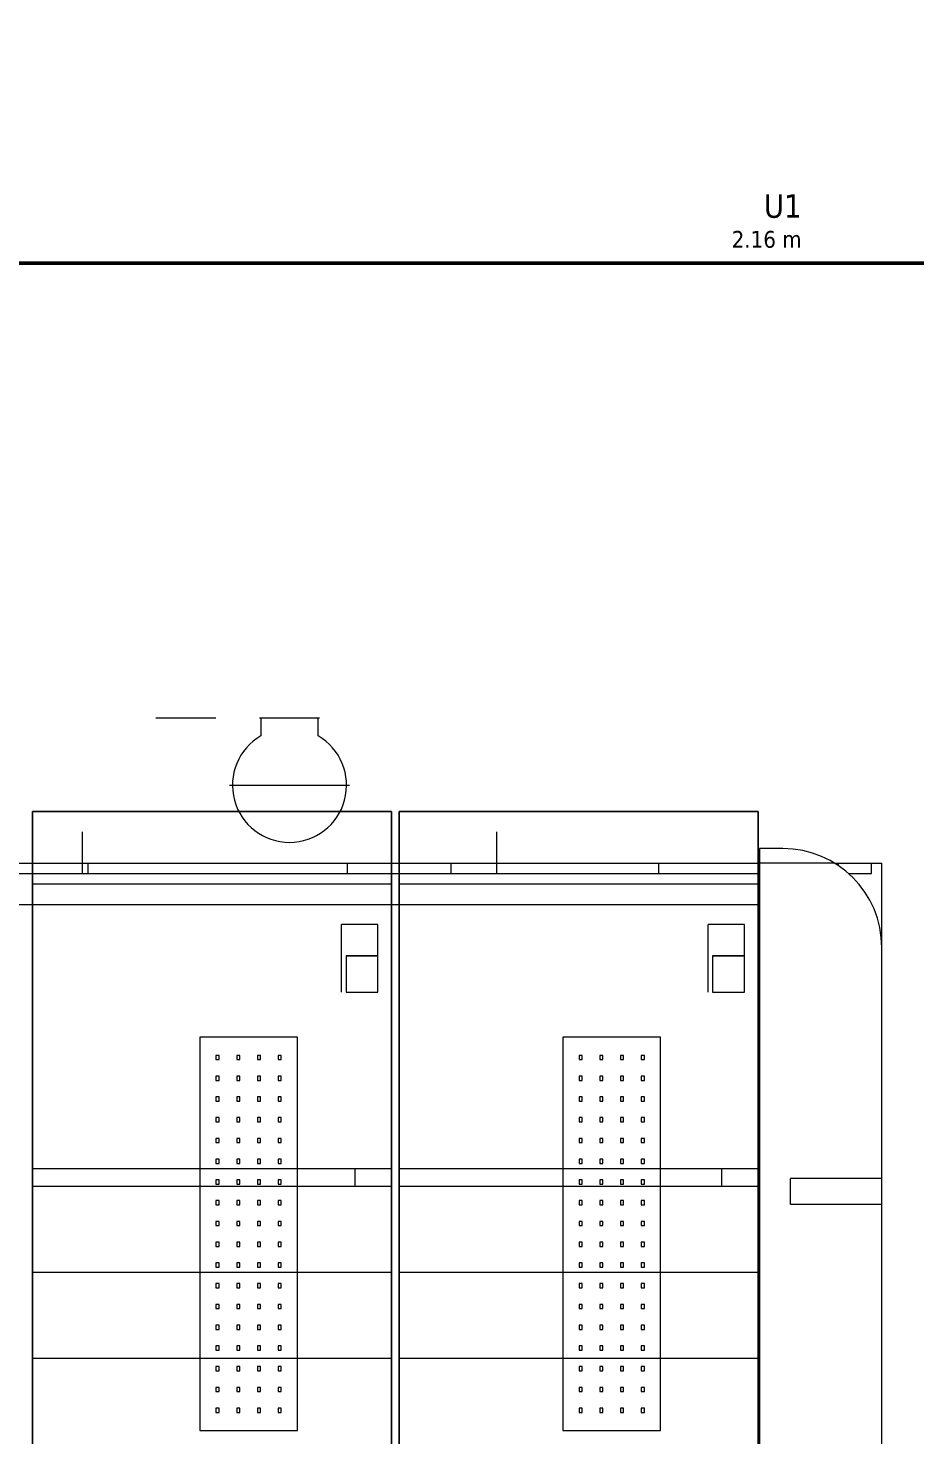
# Model space of a CAD drawing. Header units: millimetres. Extents: x 0 to 3780, y 0 to 2673.
# Drawn here: x 787.2 to 872.7, y 768.9 to 904.5 of the extents above; entities that cross this region are included whole.
import ezdxf
from ezdxf.enums import TextEntityAlignment as Align

# ---------------------------------------------------------------- set-up
doc = ezdxf.new("R2010")
doc.units = ezdxf.units.MM
for name, color, linetype, lineweight in [('AM_0', 7, 'Continuous', 5), ('AM_4', 3, 'Continuous', 5), ('AM_7', 7, 'Continuous', 5), ('AM_9', 6, 'Continuous', 5), ('EPLAN700', 12, 'Continuous', 5), ('EPLAN710', 5, 'Continuous', 5), ('EPLAN714', 7, 'Continuous', 5)]:
    doc.layers.add(name, color=color, linetype=linetype, lineweight=lineweight)
doc.styles.add('Tahoma', font='')
doc.styles.get('Tahoma').set_extended_font_data('Tahoma')

# ---------------------------------------------------------------- blocks, each defined once
blk = doc.blocks.new('EPLSYM_LibrarySPECIAL_Symbol202_Variant0_Placement43_6')
at = {"layer": 'EPLAN700', "lineweight": 50, "ltscale": 36}
blk.add_lwpolyline([(0, 0), (0, -1375), (-693, -1375), (-693.13, -1286.96)], dxfattribs=at)
at = {"layer": 'EPLAN710', "color": 5, "style": 'Tahoma'}
blk.add_attdef('203_20010', text='', height=2.26, dxfattribs=at).set_placement((-1, 9.1), align=Align.BOTTOM_RIGHT)
at = {"layer": 'EPLAN714', "color": 7, "style": 'Tahoma'}
blk.add_attdef('203_20027', text='', height=1.63, dxfattribs=at).set_placement((-1, 6.4), align=Align.BOTTOM_LEFT)
for tag, p in [('203_20250', (-1, 3.7)), ('203_20011', (-1, 1))]:
    blk.add_attdef(tag, text='', height=1.63, dxfattribs=at).set_placement(p, align=Align.BOTTOM_RIGHT)

msp = doc.modelspace()

# ---------------------------------------------------------------- linework, layer by layer
at = {"lineweight": 0}
for p, q in [((822.27, 829), (787.67, 829)), ((857.6, 829), (823, 829)), ((787.67, 822.03), (822.27, 822.03)), ((823, 822.03), (857.6, 822.03)), ((817.45, 811.58), (817.45, 818.12)), ((820.96, 818.12), (817.45, 818.12)), ((820.96, 815.08), (820.96, 818.12)), ((852.78, 811.58), (852.78, 818.12)), ((856.29, 818.12), (852.78, 818.12)), ((856.29, 815.08), (856.29, 818.12)), ((817.89, 815.08), (820.96, 815.08)), ((817.89, 815.08), (817.89, 811.58)), ((820.96, 811.58), (820.96, 815.08)), ((853.22, 815.08), (856.29, 815.08)), ((853.22, 815.08), (853.22, 811.58)), ((856.29, 811.58), (856.29, 815.08)), ((817.89, 811.58), (820.96, 811.58)), ((853.22, 811.58), (856.29, 811.58)), ((787.67, 794.61), (822.27, 794.61)), ((818.77, 792.88), (818.77, 794.61)), ((823, 794.61), (857.6, 794.61)), ((854.1, 792.88), (854.1, 794.61)), ((787.67, 792.88), (822.27, 792.88)), ((823, 792.88), (857.6, 792.88)), ((787.67, 784.6), (822.27, 784.6)), ((823, 784.6), (857.6, 784.6)), ((787.67, 776.32), (822.27, 776.32)), ((823, 776.32), (857.6, 776.32))]:
    msp.add_line(p, q, dxfattribs=at)
for points in [[(822.27, 686.67), (787.67, 686.67), (787.67, 829), (822.27, 829)], [(787.67, 829), (787.67, 686.67), (822.27, 686.67), (822.27, 829)], [(857.6, 686.67), (823, 686.67), (823, 829), (857.6, 829)], [(823, 829), (823, 686.67), (857.6, 686.67), (857.6, 829)], [(820.96, 811.58), (820.96, 815.08), (817.89, 815.08), (817.89, 811.58)], [(856.29, 811.58), (856.29, 815.08), (853.22, 815.08), (853.22, 811.58)]]:
    msp.add_lwpolyline(points, close=True, dxfattribs=at)
at = {"layer": 'AM_0'}
for p, q in [((809.68, 838.03), (809.68, 836.29)), ((815.18, 836.29), (815.18, 838.03)), ((792.43, 827.03), (792.43, 824.03)), ((832.43, 824.03), (832.43, 827.03)), ((860, 825.43), (857.73, 825.43)), ((857.73, 825.43), (857.73, 685.33)), ((682.48, 824.03), (857.73, 824.03)), ((682.48, 823.03), (857.73, 823.03)), ((864.98, 824.03), (869.53, 824.03)), ((866.33, 823.03), (868.53, 823.03)), ((868.53, 823.03), (868.53, 824.03)), ((869.53, 687.03), (869.53, 824.03)), ((857.73, 820.02), (682.48, 820.02)), ((803.79, 807.25), (803.79, 769.35)), ((813.19, 807.25), (803.79, 807.25)), ((813.19, 769.35), (813.19, 807.25)), ((838.79, 807.25), (838.79, 769.35)), ((848.19, 807.25), (838.79, 807.25)), ((848.19, 769.35), (848.19, 807.25)), ((805.34, 805.5), (805.34, 805.09)), ((805.64, 805.5), (805.34, 805.5)), ((805.64, 805.09), (805.64, 805.5)), ((807.34, 805.5), (807.34, 805.09)), ((807.64, 805.5), (807.34, 805.5)), ((807.64, 805.09), (807.64, 805.5)), ((809.34, 805.5), (809.34, 805.09)), ((809.64, 805.5), (809.34, 805.5)), ((809.64, 805.09), (809.64, 805.5)), ((811.34, 805.5), (811.34, 805.09)), ((811.64, 805.5), (811.34, 805.5)), ((811.64, 805.09), (811.64, 805.5)), ((840.34, 805.5), (840.34, 805.09)), ((840.64, 805.5), (840.34, 805.5)), ((840.64, 805.09), (840.64, 805.5)), ((842.34, 805.5), (842.34, 805.09)), ((842.64, 805.5), (842.34, 805.5)), ((842.64, 805.09), (842.64, 805.5)), ((844.34, 805.5), (844.34, 805.09)), ((844.64, 805.5), (844.34, 805.5)), ((844.64, 805.09), (844.64, 805.5)), ((846.34, 805.5), (846.34, 805.09)), ((846.64, 805.5), (846.34, 805.5)), ((846.64, 805.09), (846.64, 805.5)), ((805.34, 805.09), (805.64, 805.09)), ((807.34, 805.09), (807.64, 805.09)), ((809.34, 805.09), (809.64, 805.09)), ((811.34, 805.09), (811.64, 805.09)), ((840.34, 805.09), (840.64, 805.09)), ((842.34, 805.09), (842.64, 805.09)), ((844.34, 805.09), (844.64, 805.09)), ((846.34, 805.09), (846.64, 805.09)), ((805.34, 803.5), (805.34, 803.09)), ((805.64, 803.5), (805.34, 803.5)), ((805.34, 803.09), (805.64, 803.09)), ((805.64, 803.09), (805.64, 803.5)), ((807.34, 803.5), (807.34, 803.09)), ((807.64, 803.5), (807.34, 803.5)), ((807.34, 803.09), (807.64, 803.09)), ((807.64, 803.09), (807.64, 803.5)), ((809.34, 803.5), (809.34, 803.09)), ((809.64, 803.5), (809.34, 803.5)), ((809.34, 803.09), (809.64, 803.09)), ((809.64, 803.09), (809.64, 803.5)), ((811.34, 803.5), (811.34, 803.09)), ((811.64, 803.5), (811.34, 803.5)), ((811.34, 803.09), (811.64, 803.09)), ((811.64, 803.09), (811.64, 803.5)), ((840.34, 803.5), (840.34, 803.09)), ((840.64, 803.5), (840.34, 803.5)), ((840.34, 803.09), (840.64, 803.09)), ((840.64, 803.09), (840.64, 803.5)), ((842.34, 803.5), (842.34, 803.09)), ((842.64, 803.5), (842.34, 803.5)), ((842.34, 803.09), (842.64, 803.09)), ((842.64, 803.09), (842.64, 803.5)), ((844.34, 803.5), (844.34, 803.09)), ((844.64, 803.5), (844.34, 803.5)), ((844.34, 803.09), (844.64, 803.09)), ((844.64, 803.09), (844.64, 803.5)), ((846.34, 803.5), (846.34, 803.09)), ((846.64, 803.5), (846.34, 803.5)), ((846.34, 803.09), (846.64, 803.09)), ((846.64, 803.09), (846.64, 803.5)), ((805.34, 801.5), (805.34, 801.09)), ((805.64, 801.5), (805.34, 801.5)), ((805.64, 801.09), (805.64, 801.5)), ((807.34, 801.5), (807.34, 801.09)), ((807.64, 801.5), (807.34, 801.5)), ((807.64, 801.09), (807.64, 801.5)), ((809.34, 801.5), (809.34, 801.09)), ((809.64, 801.5), (809.34, 801.5)), ((809.64, 801.09), (809.64, 801.5)), ((811.34, 801.5), (811.34, 801.09)), ((811.64, 801.5), (811.34, 801.5)), ((811.64, 801.09), (811.64, 801.5)), ((840.64, 801.5), (840.34, 801.5)), ((840.34, 801.5), (840.34, 801.09)), ((840.64, 801.09), (840.64, 801.5)), ((842.34, 801.5), (842.34, 801.09)), ((842.64, 801.5), (842.34, 801.5)), ((842.64, 801.09), (842.64, 801.5)), ((844.34, 801.5), (844.34, 801.09)), ((844.64, 801.5), (844.34, 801.5)), ((844.64, 801.09), (844.64, 801.5)), ((846.34, 801.5), (846.34, 801.09)), ((846.64, 801.5), (846.34, 801.5)), ((846.64, 801.09), (846.64, 801.5)), ((805.34, 801.09), (805.64, 801.09)), ((807.34, 801.09), (807.64, 801.09)), ((809.34, 801.09), (809.64, 801.09)), ((811.34, 801.09), (811.64, 801.09)), ((840.34, 801.09), (840.64, 801.09)), ((842.34, 801.09), (842.64, 801.09)), ((844.34, 801.09), (844.64, 801.09)), ((846.34, 801.09), (846.64, 801.09)), ((805.34, 799.5), (805.34, 799.09)), ((805.64, 799.5), (805.34, 799.5)), ((805.34, 799.09), (805.64, 799.09)), ((805.64, 799.09), (805.64, 799.5)), ((807.34, 799.5), (807.34, 799.09)), ((807.64, 799.5), (807.34, 799.5)), ((807.34, 799.09), (807.64, 799.09)), ((807.64, 799.09), (807.64, 799.5)), ((809.34, 799.5), (809.34, 799.09)), ((809.64, 799.5), (809.34, 799.5)), ((809.34, 799.09), (809.64, 799.09)), ((809.64, 799.09), (809.64, 799.5)), ((811.34, 799.5), (811.34, 799.09)), ((811.64, 799.5), (811.34, 799.5)), ((811.34, 799.09), (811.64, 799.09)), ((811.64, 799.09), (811.64, 799.5)), ((840.34, 799.5), (840.34, 799.09)), ((840.64, 799.5), (840.34, 799.5)), ((840.34, 799.09), (840.64, 799.09)), ((840.64, 799.09), (840.64, 799.5)), ((842.34, 799.5), (842.34, 799.09)), ((842.64, 799.5), (842.34, 799.5)), ((842.34, 799.09), (842.64, 799.09)), ((842.64, 799.09), (842.64, 799.5)), ((844.34, 799.5), (844.34, 799.09)), ((844.64, 799.5), (844.34, 799.5)), ((844.34, 799.09), (844.64, 799.09)), ((844.64, 799.09), (844.64, 799.5)), ((846.34, 799.5), (846.34, 799.09)), ((846.64, 799.5), (846.34, 799.5)), ((846.34, 799.09), (846.64, 799.09)), ((846.64, 799.09), (846.64, 799.5)), ((805.34, 797.5), (805.34, 797.09)), ((805.64, 797.5), (805.34, 797.5)), ((805.64, 797.09), (805.64, 797.5)), ((807.34, 797.5), (807.34, 797.09)), ((807.64, 797.5), (807.34, 797.5)), ((807.64, 797.09), (807.64, 797.5)), ((809.34, 797.5), (809.34, 797.09)), ((809.64, 797.5), (809.34, 797.5)), ((809.64, 797.09), (809.64, 797.5)), ((811.34, 797.5), (811.34, 797.09)), ((811.64, 797.5), (811.34, 797.5)), ((811.64, 797.09), (811.64, 797.5)), ((840.34, 797.5), (840.34, 797.09)), ((840.64, 797.5), (840.34, 797.5)), ((840.64, 797.09), (840.64, 797.5)), ((842.34, 797.5), (842.34, 797.09)), ((842.64, 797.5), (842.34, 797.5)), ((842.64, 797.09), (842.64, 797.5)), ((844.34, 797.5), (844.34, 797.09)), ((844.64, 797.5), (844.34, 797.5)), ((844.64, 797.09), (844.64, 797.5)), ((846.34, 797.5), (846.34, 797.09)), ((846.64, 797.5), (846.34, 797.5)), ((846.64, 797.09), (846.64, 797.5)), ((805.34, 797.09), (805.64, 797.09)), ((807.34, 797.09), (807.64, 797.09)), ((809.34, 797.09), (809.64, 797.09)), ((811.34, 797.09), (811.64, 797.09)), ((840.34, 797.09), (840.64, 797.09)), ((842.34, 797.09), (842.64, 797.09)), ((844.34, 797.09), (844.64, 797.09)), ((846.34, 797.09), (846.64, 797.09)), ((805.34, 795.5), (805.34, 795.09)), ((805.64, 795.5), (805.34, 795.5)), ((805.34, 795.09), (805.64, 795.09)), ((805.64, 795.09), (805.64, 795.5)), ((807.34, 795.5), (807.34, 795.09)), ((807.64, 795.5), (807.34, 795.5)), ((807.34, 795.09), (807.64, 795.09)), ((807.64, 795.09), (807.64, 795.5)), ((809.34, 795.5), (809.34, 795.09)), ((809.64, 795.5), (809.34, 795.5)), ((809.34, 795.09), (809.64, 795.09)), ((809.64, 795.09), (809.64, 795.5)), ((811.34, 795.5), (811.34, 795.09)), ((811.64, 795.5), (811.34, 795.5)), ((811.34, 795.09), (811.64, 795.09)), ((811.64, 795.09), (811.64, 795.5)), ((840.34, 795.5), (840.34, 795.09)), ((840.64, 795.5), (840.34, 795.5)), ((840.34, 795.09), (840.64, 795.09)), ((840.64, 795.09), (840.64, 795.5)), ((842.34, 795.5), (842.34, 795.09)), ((842.64, 795.5), (842.34, 795.5)), ((842.34, 795.09), (842.64, 795.09)), ((842.64, 795.09), (842.64, 795.5)), ((844.34, 795.5), (844.34, 795.09)), ((844.64, 795.5), (844.34, 795.5)), ((844.34, 795.09), (844.64, 795.09)), ((844.64, 795.09), (844.64, 795.5)), ((846.34, 795.5), (846.34, 795.09)), ((846.64, 795.5), (846.34, 795.5)), ((846.34, 795.09), (846.64, 795.09)), ((846.64, 795.09), (846.64, 795.5)), ((805.34, 793.5), (805.34, 793.09)), ((805.64, 793.5), (805.34, 793.5)), ((805.64, 793.09), (805.64, 793.5)), ((807.34, 793.5), (807.34, 793.09)), ((807.64, 793.5), (807.34, 793.5)), ((807.64, 793.09), (807.64, 793.5)), ((809.34, 793.5), (809.34, 793.09)), ((809.64, 793.5), (809.34, 793.5)), ((809.64, 793.09), (809.64, 793.5)), ((811.34, 793.5), (811.34, 793.09)), ((811.64, 793.5), (811.34, 793.5)), ((811.64, 793.09), (811.64, 793.5)), ((840.34, 793.5), (840.34, 793.09)), ((840.64, 793.5), (840.34, 793.5)), ((840.64, 793.09), (840.64, 793.5)), ((842.34, 793.5), (842.34, 793.09)), ((842.64, 793.5), (842.34, 793.5)), ((842.64, 793.09), (842.64, 793.5)), ((844.34, 793.5), (844.34, 793.09)), ((844.64, 793.5), (844.34, 793.5)), ((844.64, 793.09), (844.64, 793.5)), ((846.34, 793.5), (846.34, 793.09)), ((846.64, 793.5), (846.34, 793.5)), ((846.64, 793.09), (846.64, 793.5)), ((860.73, 791.13), (860.73, 793.63)), ((869.53, 793.63), (860.73, 793.63)), ((805.34, 793.09), (805.64, 793.09)), ((807.34, 793.09), (807.64, 793.09)), ((809.34, 793.09), (809.64, 793.09)), ((811.34, 793.09), (811.64, 793.09)), ((840.34, 793.09), (840.64, 793.09)), ((842.34, 793.09), (842.64, 793.09)), ((844.34, 793.09), (844.64, 793.09)), ((846.34, 793.09), (846.64, 793.09)), ((805.34, 791.5), (805.34, 791.09)), ((805.64, 791.5), (805.34, 791.5)), ((805.34, 791.09), (805.64, 791.09)), ((805.64, 791.09), (805.64, 791.5)), ((807.34, 791.5), (807.34, 791.09)), ((807.64, 791.5), (807.34, 791.5)), ((807.34, 791.09), (807.64, 791.09)), ((807.64, 791.09), (807.64, 791.5)), ((809.34, 791.5), (809.34, 791.09)), ((809.64, 791.5), (809.34, 791.5)), ((809.34, 791.09), (809.64, 791.09)), ((809.64, 791.09), (809.64, 791.5)), ((811.34, 791.5), (811.34, 791.09)), ((811.64, 791.5), (811.34, 791.5)), ((811.34, 791.09), (811.64, 791.09)), ((811.64, 791.09), (811.64, 791.5)), ((840.34, 791.5), (840.34, 791.09)), ((840.64, 791.5), (840.34, 791.5)), ((840.34, 791.09), (840.64, 791.09)), ((840.64, 791.09), (840.64, 791.5)), ((842.64, 791.5), (842.34, 791.5)), ((842.34, 791.5), (842.34, 791.09)), ((842.34, 791.09), (842.64, 791.09)), ((842.64, 791.09), (842.64, 791.5)), ((844.34, 791.5), (844.34, 791.09)), ((844.64, 791.5), (844.34, 791.5)), ((844.34, 791.09), (844.64, 791.09)), ((844.64, 791.09), (844.64, 791.5)), ((846.34, 791.5), (846.34, 791.09)), ((846.64, 791.5), (846.34, 791.5)), ((846.34, 791.09), (846.64, 791.09)), ((846.64, 791.09), (846.64, 791.5)), ((869.53, 791.13), (860.73, 791.13)), ((805.34, 789.5), (805.34, 789.09)), ((805.64, 789.5), (805.34, 789.5)), ((805.34, 789.09), (805.64, 789.09)), ((805.64, 789.09), (805.64, 789.5)), ((807.34, 789.5), (807.34, 789.09)), ((807.64, 789.5), (807.34, 789.5)), ((807.34, 789.09), (807.64, 789.09)), ((807.64, 789.09), (807.64, 789.5)), ((809.34, 789.5), (809.34, 789.09)), ((809.64, 789.5), (809.34, 789.5)), ((809.34, 789.09), (809.64, 789.09)), ((809.64, 789.09), (809.64, 789.5)), ((811.34, 789.5), (811.34, 789.09)), ((811.64, 789.5), (811.34, 789.5)), ((811.34, 789.09), (811.64, 789.09)), ((811.64, 789.09), (811.64, 789.5)), ((840.34, 789.5), (840.34, 789.09)), ((840.64, 789.5), (840.34, 789.5)), ((840.34, 789.09), (840.64, 789.09)), ((840.64, 789.09), (840.64, 789.5)), ((842.34, 789.5), (842.34, 789.09)), ((842.64, 789.5), (842.34, 789.5)), ((842.34, 789.09), (842.64, 789.09)), ((842.64, 789.09), (842.64, 789.5)), ((844.34, 789.5), (844.34, 789.09)), ((844.64, 789.5), (844.34, 789.5)), ((844.34, 789.09), (844.64, 789.09)), ((844.64, 789.09), (844.64, 789.5)), ((846.34, 789.5), (846.34, 789.09)), ((846.64, 789.5), (846.34, 789.5)), ((846.34, 789.09), (846.64, 789.09)), ((846.64, 789.09), (846.64, 789.5)), ((805.34, 787.5), (805.34, 787.09)), ((805.64, 787.5), (805.34, 787.5)), ((805.34, 787.09), (805.64, 787.09)), ((805.64, 787.09), (805.64, 787.5)), ((807.34, 787.5), (807.34, 787.09)), ((807.64, 787.5), (807.34, 787.5)), ((807.34, 787.09), (807.64, 787.09)), ((807.64, 787.09), (807.64, 787.5)), ((809.34, 787.5), (809.34, 787.09)), ((809.64, 787.5), (809.34, 787.5)), ((809.34, 787.09), (809.64, 787.09)), ((809.64, 787.09), (809.64, 787.5)), ((811.34, 787.5), (811.34, 787.09)), ((811.64, 787.5), (811.34, 787.5)), ((811.34, 787.09), (811.64, 787.09)), ((811.64, 787.09), (811.64, 787.5)), ((840.34, 787.5), (840.34, 787.09)), ((840.64, 787.5), (840.34, 787.5)), ((840.34, 787.09), (840.64, 787.09)), ((840.64, 787.09), (840.64, 787.5)), ((842.34, 787.5), (842.34, 787.09)), ((842.64, 787.5), (842.34, 787.5)), ((842.34, 787.09), (842.64, 787.09)), ((842.64, 787.09), (842.64, 787.5)), ((844.34, 787.5), (844.34, 787.09)), ((844.64, 787.5), (844.34, 787.5)), ((844.34, 787.09), (844.64, 787.09)), ((844.64, 787.09), (844.64, 787.5)), ((846.34, 787.5), (846.34, 787.09)), ((846.64, 787.5), (846.34, 787.5)), ((846.34, 787.09), (846.64, 787.09)), ((846.64, 787.09), (846.64, 787.5)), ((805.34, 785.5), (805.34, 785.09)), ((805.64, 785.5), (805.34, 785.5)), ((805.34, 785.09), (805.64, 785.09)), ((805.64, 785.09), (805.64, 785.5)), ((807.34, 785.5), (807.34, 785.09)), ((807.64, 785.5), (807.34, 785.5)), ((807.34, 785.09), (807.64, 785.09)), ((807.64, 785.09), (807.64, 785.5)), ((809.34, 785.5), (809.34, 785.09)), ((809.64, 785.5), (809.34, 785.5)), ((809.34, 785.09), (809.64, 785.09)), ((809.64, 785.09), (809.64, 785.5)), ((811.34, 785.5), (811.34, 785.09)), ((811.64, 785.5), (811.34, 785.5)), ((811.34, 785.09), (811.64, 785.09)), ((811.64, 785.09), (811.64, 785.5)), ((840.34, 785.5), (840.34, 785.09)), ((840.64, 785.5), (840.34, 785.5)), ((840.34, 785.09), (840.64, 785.09)), ((840.64, 785.09), (840.64, 785.5)), ((842.34, 785.5), (842.34, 785.09)), ((842.64, 785.5), (842.34, 785.5)), ((842.34, 785.09), (842.64, 785.09)), ((842.64, 785.09), (842.64, 785.5)), ((844.34, 785.5), (844.34, 785.09)), ((844.64, 785.5), (844.34, 785.5)), ((844.34, 785.09), (844.64, 785.09)), ((844.64, 785.09), (844.64, 785.5)), ((846.64, 785.5), (846.34, 785.5)), ((846.34, 785.5), (846.34, 785.09)), ((846.34, 785.09), (846.64, 785.09)), ((846.64, 785.09), (846.64, 785.5)), ((805.34, 783.5), (805.34, 783.09)), ((805.64, 783.5), (805.34, 783.5)), ((805.34, 783.09), (805.64, 783.09)), ((805.64, 783.09), (805.64, 783.5)), ((807.34, 783.5), (807.34, 783.09)), ((807.64, 783.5), (807.34, 783.5)), ((807.34, 783.09), (807.64, 783.09)), ((807.64, 783.09), (807.64, 783.5)), ((809.34, 783.5), (809.34, 783.09)), ((809.64, 783.5), (809.34, 783.5)), ((809.34, 783.09), (809.64, 783.09)), ((809.64, 783.09), (809.64, 783.5)), ((811.34, 783.5), (811.34, 783.09)), ((811.64, 783.5), (811.34, 783.5)), ((811.34, 783.09), (811.64, 783.09)), ((811.64, 783.09), (811.64, 783.5)), ((840.34, 783.5), (840.34, 783.09)), ((840.64, 783.5), (840.34, 783.5)), ((840.34, 783.09), (840.64, 783.09)), ((840.64, 783.09), (840.64, 783.5)), ((842.34, 783.5), (842.34, 783.09)), ((842.64, 783.5), (842.34, 783.5)), ((842.34, 783.09), (842.64, 783.09)), ((842.64, 783.09), (842.64, 783.5)), ((844.34, 783.5), (844.34, 783.09)), ((844.64, 783.5), (844.34, 783.5)), ((844.34, 783.09), (844.64, 783.09)), ((844.64, 783.09), (844.64, 783.5)), ((846.64, 783.5), (846.34, 783.5)), ((846.34, 783.5), (846.34, 783.09)), ((846.34, 783.09), (846.64, 783.09)), ((846.64, 783.09), (846.64, 783.5)), ((805.34, 781.5), (805.34, 781.09)), ((805.64, 781.5), (805.34, 781.5)), ((805.34, 781.09), (805.64, 781.09)), ((805.64, 781.09), (805.64, 781.5)), ((807.34, 781.5), (807.34, 781.09)), ((807.64, 781.5), (807.34, 781.5)), ((807.34, 781.09), (807.64, 781.09)), ((807.64, 781.09), (807.64, 781.5)), ((809.34, 781.5), (809.34, 781.09)), ((809.64, 781.5), (809.34, 781.5)), ((809.34, 781.09), (809.64, 781.09)), ((809.64, 781.09), (809.64, 781.5)), ((811.34, 781.5), (811.34, 781.09)), ((811.64, 781.5), (811.34, 781.5)), ((811.34, 781.09), (811.64, 781.09)), ((811.64, 781.09), (811.64, 781.5)), ((840.34, 781.5), (840.34, 781.09)), ((840.64, 781.5), (840.34, 781.5)), ((840.34, 781.09), (840.64, 781.09)), ((840.64, 781.09), (840.64, 781.5)), ((842.34, 781.5), (842.34, 781.09)), ((842.64, 781.5), (842.34, 781.5)), ((842.34, 781.09), (842.64, 781.09)), ((842.64, 781.09), (842.64, 781.5)), ((844.34, 781.5), (844.34, 781.09)), ((844.64, 781.5), (844.34, 781.5)), ((844.34, 781.09), (844.64, 781.09)), ((844.64, 781.09), (844.64, 781.5)), ((846.64, 781.5), (846.34, 781.5)), ((846.34, 781.5), (846.34, 781.09)), ((846.34, 781.09), (846.64, 781.09)), ((846.64, 781.09), (846.64, 781.5)), ((805.34, 779.5), (805.34, 779.09)), ((805.64, 779.5), (805.34, 779.5)), ((805.34, 779.09), (805.64, 779.09)), ((805.64, 779.09), (805.64, 779.5)), ((807.34, 779.5), (807.34, 779.09)), ((807.64, 779.5), (807.34, 779.5)), ((807.34, 779.09), (807.64, 779.09)), ((807.64, 779.09), (807.64, 779.5)), ((809.34, 779.5), (809.34, 779.09)), ((809.64, 779.5), (809.34, 779.5)), ((809.34, 779.09), (809.64, 779.09)), ((809.64, 779.09), (809.64, 779.5)), ((811.34, 779.5), (811.34, 779.09)), ((811.64, 779.5), (811.34, 779.5)), ((811.34, 779.09), (811.64, 779.09)), ((811.64, 779.09), (811.64, 779.5)), ((840.34, 779.5), (840.34, 779.09)), ((840.64, 779.5), (840.34, 779.5)), ((840.34, 779.09), (840.64, 779.09)), ((840.64, 779.09), (840.64, 779.5)), ((842.34, 779.5), (842.34, 779.09)), ((842.64, 779.5), (842.34, 779.5)), ((842.34, 779.09), (842.64, 779.09)), ((842.64, 779.09), (842.64, 779.5)), ((844.34, 779.5), (844.34, 779.09)), ((844.64, 779.5), (844.34, 779.5)), ((844.34, 779.09), (844.64, 779.09)), ((844.64, 779.09), (844.64, 779.5)), ((846.34, 779.5), (846.34, 779.09)), ((846.64, 779.5), (846.34, 779.5)), ((846.34, 779.09), (846.64, 779.09)), ((846.64, 779.09), (846.64, 779.5)), ((805.34, 777.5), (805.34, 777.09)), ((805.64, 777.5), (805.34, 777.5)), ((805.34, 777.09), (805.64, 777.09)), ((805.64, 777.09), (805.64, 777.5)), ((807.34, 777.5), (807.34, 777.09)), ((807.64, 777.5), (807.34, 777.5)), ((807.34, 777.09), (807.64, 777.09)), ((807.64, 777.09), (807.64, 777.5)), ((809.34, 777.5), (809.34, 777.09)), ((809.64, 777.5), (809.34, 777.5)), ((809.34, 777.09), (809.64, 777.09)), ((809.64, 777.09), (809.64, 777.5)), ((811.34, 777.5), (811.34, 777.09)), ((811.64, 777.5), (811.34, 777.5)), ((811.34, 777.09), (811.64, 777.09)), ((811.64, 777.09), (811.64, 777.5)), ((840.34, 777.5), (840.34, 777.09)), ((840.64, 777.5), (840.34, 777.5)), ((840.34, 777.09), (840.64, 777.09)), ((840.64, 777.09), (840.64, 777.5)), ((842.34, 777.5), (842.34, 777.09)), ((842.64, 777.5), (842.34, 777.5)), ((842.34, 777.09), (842.64, 777.09)), ((842.64, 777.09), (842.64, 777.5)), ((844.34, 777.5), (844.34, 777.09)), ((844.64, 777.5), (844.34, 777.5)), ((844.34, 777.09), (844.64, 777.09)), ((844.64, 777.09), (844.64, 777.5)), ((846.64, 777.5), (846.34, 777.5)), ((846.34, 777.5), (846.34, 777.09)), ((846.34, 777.09), (846.64, 777.09)), ((846.64, 777.09), (846.64, 777.5)), ((805.34, 775.5), (805.34, 775.09)), ((805.64, 775.5), (805.34, 775.5)), ((805.34, 775.09), (805.64, 775.09)), ((805.64, 775.09), (805.64, 775.5)), ((807.34, 775.5), (807.34, 775.09)), ((807.64, 775.5), (807.34, 775.5)), ((807.34, 775.09), (807.64, 775.09)), ((807.64, 775.09), (807.64, 775.5)), ((809.64, 775.5), (809.34, 775.5)), ((809.34, 775.5), (809.34, 775.09)), ((809.34, 775.09), (809.64, 775.09)), ((809.64, 775.09), (809.64, 775.5)), ((811.34, 775.5), (811.34, 775.09)), ((811.64, 775.5), (811.34, 775.5)), ((811.34, 775.09), (811.64, 775.09)), ((811.64, 775.09), (811.64, 775.5)), ((840.34, 775.5), (840.34, 775.09)), ((840.64, 775.5), (840.34, 775.5)), ((840.34, 775.09), (840.64, 775.09)), ((840.64, 775.09), (840.64, 775.5)), ((842.34, 775.5), (842.34, 775.09)), ((842.64, 775.5), (842.34, 775.5)), ((842.34, 775.09), (842.64, 775.09)), ((842.64, 775.09), (842.64, 775.5)), ((844.64, 775.5), (844.34, 775.5)), ((844.34, 775.5), (844.34, 775.09)), ((844.34, 775.09), (844.64, 775.09)), ((844.64, 775.09), (844.64, 775.5)), ((846.34, 775.5), (846.34, 775.09)), ((846.64, 775.5), (846.34, 775.5)), ((846.34, 775.09), (846.64, 775.09)), ((846.64, 775.09), (846.64, 775.5)), ((805.34, 773.5), (805.34, 773.09)), ((805.64, 773.5), (805.34, 773.5)), ((805.34, 773.09), (805.64, 773.09)), ((805.64, 773.09), (805.64, 773.5)), ((807.34, 773.5), (807.34, 773.09)), ((807.64, 773.5), (807.34, 773.5)), ((807.34, 773.09), (807.64, 773.09)), ((807.64, 773.09), (807.64, 773.5)), ((809.34, 773.5), (809.34, 773.09)), ((809.64, 773.5), (809.34, 773.5)), ((809.34, 773.09), (809.64, 773.09)), ((809.64, 773.09), (809.64, 773.5)), ((811.34, 773.5), (811.34, 773.09)), ((811.64, 773.5), (811.34, 773.5)), ((811.34, 773.09), (811.64, 773.09)), ((811.64, 773.09), (811.64, 773.5)), ((840.34, 773.5), (840.34, 773.09)), ((840.64, 773.5), (840.34, 773.5)), ((840.34, 773.09), (840.64, 773.09)), ((840.64, 773.09), (840.64, 773.5)), ((842.34, 773.5), (842.34, 773.09)), ((842.64, 773.5), (842.34, 773.5)), ((842.34, 773.09), (842.64, 773.09)), ((842.64, 773.09), (842.64, 773.5)), ((844.34, 773.5), (844.34, 773.09)), ((844.64, 773.5), (844.34, 773.5)), ((844.34, 773.09), (844.64, 773.09)), ((844.64, 773.09), (844.64, 773.5)), ((846.34, 773.5), (846.34, 773.09)), ((846.64, 773.5), (846.34, 773.5)), ((846.34, 773.09), (846.64, 773.09)), ((846.64, 773.09), (846.64, 773.5)), ((805.34, 771.5), (805.34, 771.09)), ((805.64, 771.5), (805.34, 771.5)), ((805.64, 771.09), (805.64, 771.5)), ((807.34, 771.5), (807.34, 771.09)), ((807.64, 771.5), (807.34, 771.5)), ((807.64, 771.09), (807.64, 771.5)), ((809.34, 771.5), (809.34, 771.09)), ((809.64, 771.5), (809.34, 771.5)), ((809.64, 771.09), (809.64, 771.5)), ((811.34, 771.5), (811.34, 771.09)), ((811.64, 771.5), (811.34, 771.5)), ((811.64, 771.09), (811.64, 771.5)), ((840.34, 771.5), (840.34, 771.09)), ((840.64, 771.5), (840.34, 771.5)), ((840.64, 771.09), (840.64, 771.5)), ((842.34, 771.5), (842.34, 771.09)), ((842.64, 771.5), (842.34, 771.5)), ((842.64, 771.09), (842.64, 771.5)), ((844.34, 771.5), (844.34, 771.09)), ((844.64, 771.5), (844.34, 771.5)), ((844.64, 771.09), (844.64, 771.5)), ((846.34, 771.5), (846.34, 771.09)), ((846.64, 771.5), (846.34, 771.5)), ((846.64, 771.09), (846.64, 771.5)), ((805.34, 771.09), (805.64, 771.09)), ((807.34, 771.09), (807.64, 771.09)), ((809.34, 771.09), (809.64, 771.09)), ((811.34, 771.09), (811.64, 771.09)), ((840.34, 771.09), (840.64, 771.09)), ((842.34, 771.09), (842.64, 771.09)), ((844.34, 771.09), (844.64, 771.09)), ((846.34, 771.09), (846.64, 771.09)), ((803.79, 769.35), (813.19, 769.35)), ((838.79, 769.35), (848.19, 769.35))]:
    msp.add_line(p, q, dxfattribs=at)
for centre, radius, start, end in [((812.43, 831.53), 5.5, 120, 60), ((860, 815.9), 9.53, 360, 90)]:
    msp.add_arc(centre, radius, start, end, dxfattribs=at)
at = {"layer": 'AM_4'}
msp.add_line((865.35, 823.79), (865.35, 824.03), dxfattribs=at)
at = {"layer": 'AM_7', "ltscale": 1.5}
for p, q in [((799.55, 838.03), (805.32, 838.03)), ((809.55, 838.03), (815.32, 838.03)), ((806.66, 831.53), (818.21, 831.53))]:
    msp.add_line(p, q, dxfattribs=at)
at = {"layer": 'AM_9', "ltscale": 2}
for p, q in [((792.43, 824.03), (792.43, 823.03)), ((793.03, 823.03), (793.03, 824.03)), ((818.03, 823.03), (818.03, 824.03)), ((828.03, 823.03), (828.03, 824.03)), ((832.43, 823.03), (832.43, 824.03)), ((848.03, 823.03), (848.03, 824.03)), ((864.98, 824.03), (857.73, 824.03))]:
    msp.add_line(p, q, dxfattribs=at)

# ---------------------------------------------------------------- block references
ref = msp.add_blockref('EPLSYM_LibrarySPECIAL_Symbol202_Variant0_Placement43_6', (1209.3, 2256.85))
ref.add_attrib('203_20250', '2.16 m', dxfattribs={"layer": 'EPLAN714', "color": 7, "height": 1.625, "style": 'Tahoma'}).set_placement((861.8, 882.85), align=Align.BOTTOM_RIGHT)
ref.add_attrib('203_20010', 'U1', dxfattribs={"layer": 'EPLAN710', "color": 5, "height": 2.257, "style": 'Tahoma'}).set_placement((861.8, 885.55), align=Align.BOTTOM_RIGHT)

doc.saveas('drawing.dxf')
